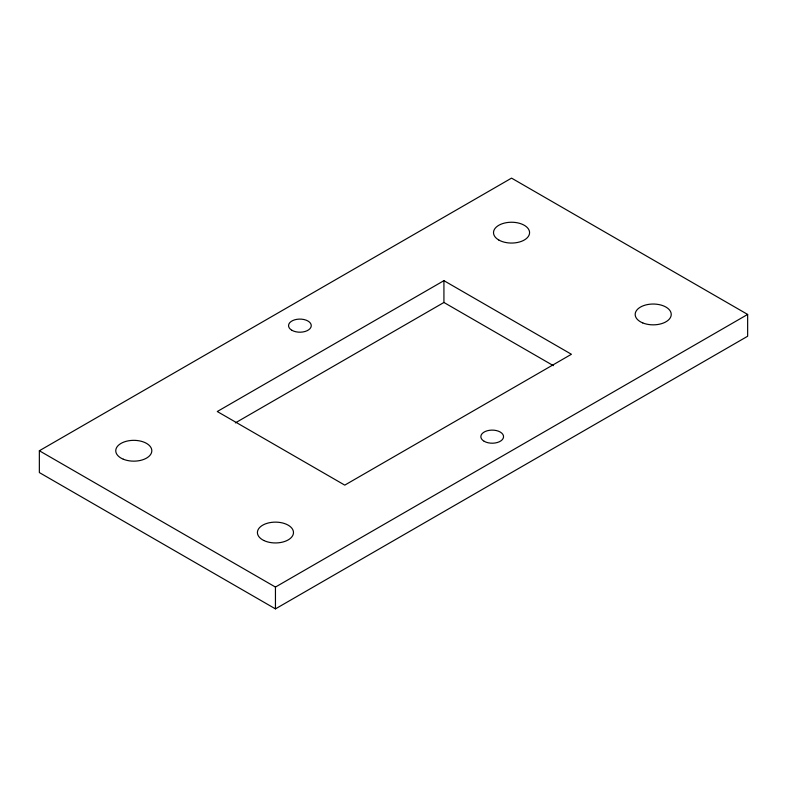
<?xml version="1.0" encoding="UTF-8"?>
<svg xmlns="http://www.w3.org/2000/svg" width="787" height="787" viewBox="0 0 787 787"><rect width="100%" height="100%" fill="white"/><g stroke="black" fill="none" stroke-linecap="round" stroke-linejoin="round"><path stroke-width="1.18" d="M39.35 450.754L511.55 178.128L747.65 314.436L747.65 336.246L275.45 608.872L39.35 472.564L39.35 450.754L275.45 587.063L747.65 314.436M443.927 280.664L217.271 411.522L344.765 485.126L571.421 354.268L443.927 280.664L443.927 302.474L235.362 422.885M443.927 302.474L553.359 365.65M275.45 587.063L275.45 608.872M291.879 330.284A11.352 6.552 0 0 0 310.875 327.343A11.352 6.552 0 0 0 296.974 319.315A11.352 6.552 0 0 0 291.879 330.284M484.182 441.3A11.352 6.552 0 0 0 503.168 438.359A11.352 6.552 0 0 0 489.268 430.332A11.352 6.552 0 0 0 484.182 441.3M498.801 240.015A18.032 10.408 0 0 0 528.962 235.343A18.032 10.408 0 0 0 506.887 222.593A18.032 10.408 0 0 0 498.801 240.015M642.723 322.906A18.032 10.408 0 0 0 671.154 315.449A18.032 10.408 0 0 0 645.753 304.962A18.032 10.408 0 0 0 642.723 322.906M263.812 540.492A18.032 10.408 0 0 0 293.197 534.383A18.032 10.408 0 0 0 269.341 522.745A18.032 10.408 0 0 0 263.812 540.492M123.303 459.215A18.032 10.408 0 0 0 151.734 451.758A18.032 10.408 0 0 0 126.333 441.271A18.032 10.408 0 0 0 123.303 459.215"/></g></svg>
